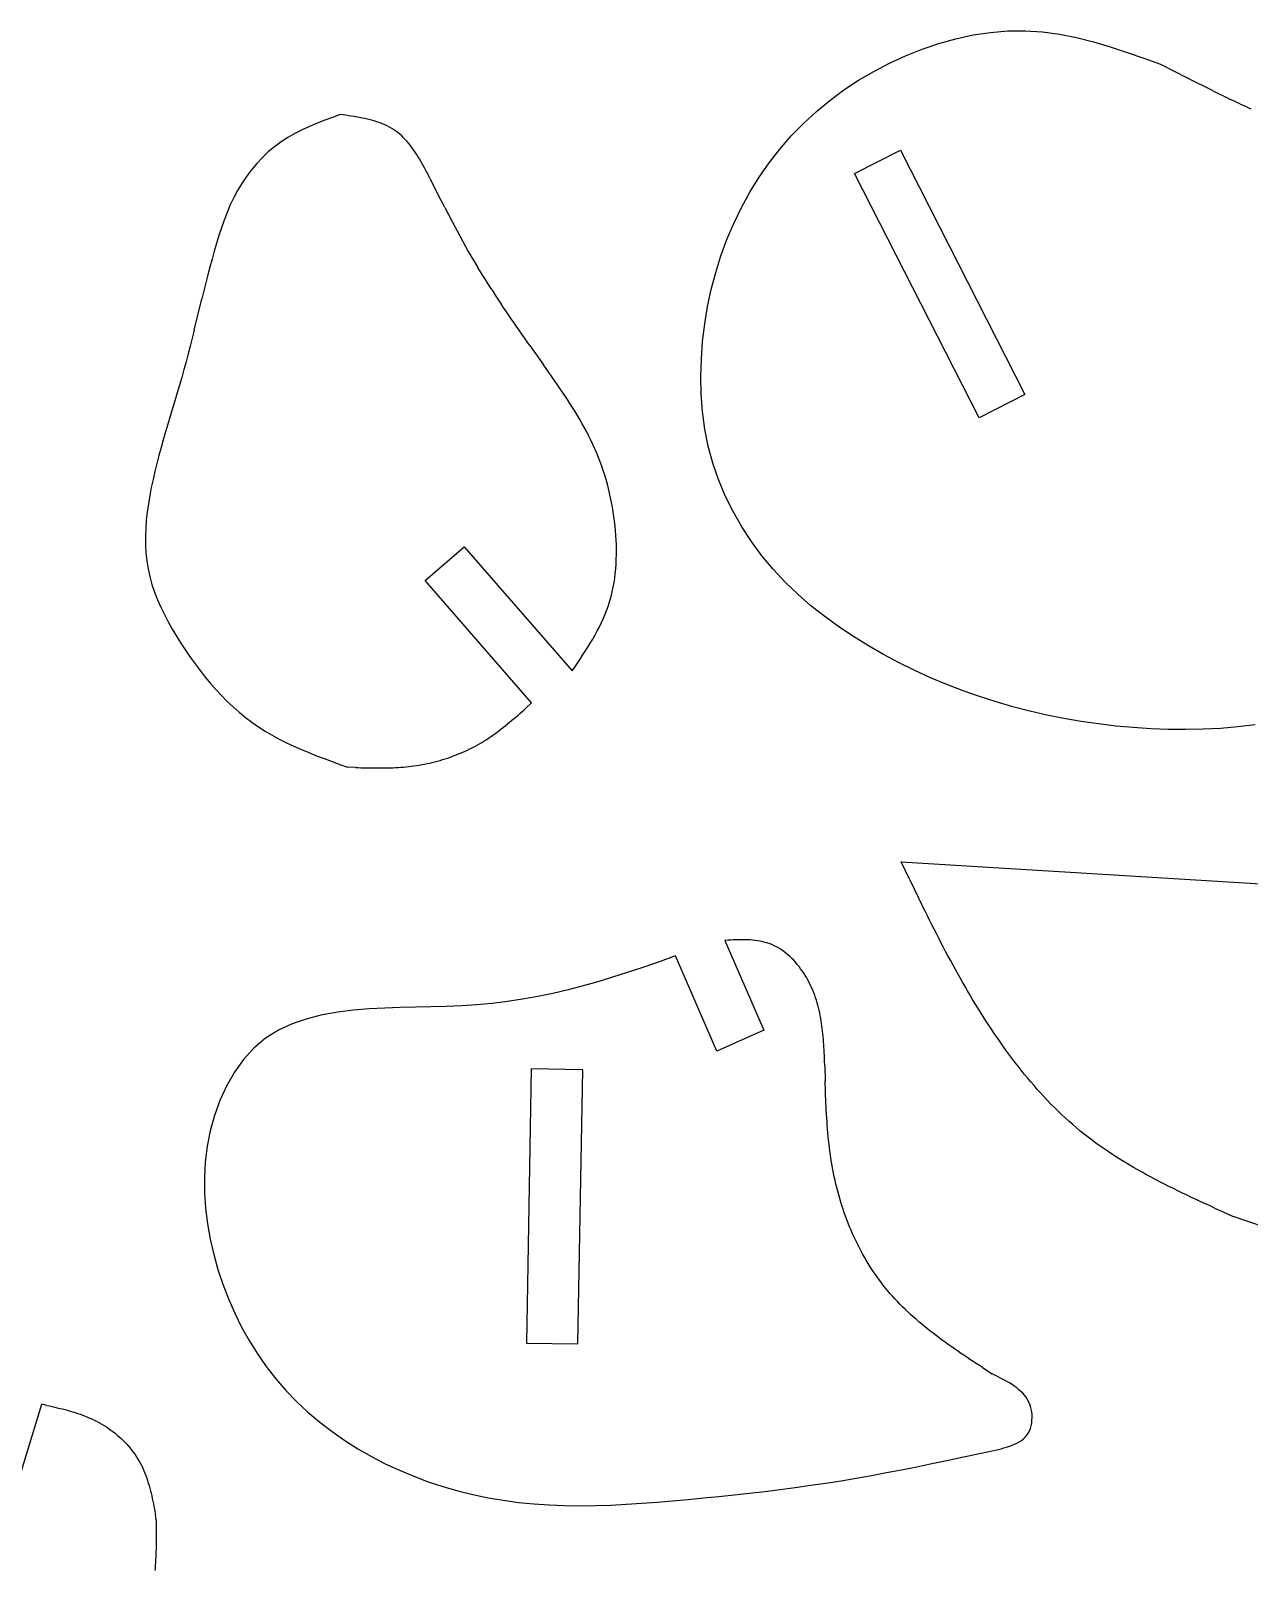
# Model space of a CAD drawing. Extents: x -3475 to 3475, y -2114 to 2114.
# Drawn here: x 1987 to 2671, y -909 to -47 of the extents above; entities that cross this region are included whole.
import ezdxf

# ---------------------------------------------------------------- set-up
doc = ezdxf.new("R2010")
doc.units = 0
doc.header["$MEASUREMENT"] = 0
doc.layers.get('0').update_dxf_attribs({"linetype": 'CONTINUOUS'})

msp = doc.modelspace()

# ---------------------------------------------------------------- linework, layer by layer
for p, q in [((2496.38, -53.86), (2505.95, -51.19)), ((2505.95, -51.19), (2515.63, -49.1)), ((2515.63, -49.1), (2525.36, -47.63)), ((2525.36, -47.63), (2535.11, -46.82)), ((2535.11, -46.82), (2544.84, -46.72)), ((2544.84, -46.72), (2554.5, -47.36)), ((2554.5, -47.36), (2564.1, -48.68)), ((2564.1, -48.68), (2573.63, -50.59)), ((2573.63, -50.59), (2583.12, -52.99)), ((2477.68, -60.77), (2486.94, -57.07)), ((2486.94, -57.07), (2496.38, -53.86)), ((2583.12, -52.99), (2592.57, -55.77)), ((2592.57, -55.77), (2601.99, -58.85)), ((2601.99, -58.85), (2611.39, -62.13)), ((2459.85, -69.51), (2468.64, -64.92)), ((2468.64, -64.92), (2477.68, -60.77)), ((2611.39, -62.13), (2620.78, -65.5)), ((2620.78, -65.5), (2628.7, -69.57)), ((2443.11, -79.95), (2451.34, -74.52)), ((2451.34, -74.52), (2459.85, -69.51)), ((2628.7, -69.57), (2635.3, -72.94)), ((2639.27, -74.95), (2635.3, -72.94)), ((2641.92, -76.29), (2639.27, -74.95)), ((2644.58, -77.62), (2641.92, -76.29)), ((2647.24, -78.95), (2644.58, -77.62)), ((2427.63, -92.04), (2435.2, -85.79)), ((2435.2, -85.79), (2443.11, -79.95)), ((2649.9, -80.27), (2647.24, -78.95)), ((2649.9, -80.27), (2651.24, -80.93)), ((2651.24, -80.93), (2652.58, -81.59)), ((2652.58, -81.59), (2653.92, -82.25)), ((2653.92, -82.25), (2655.26, -82.9)), ((2655.26, -82.9), (2656.6, -83.55)), ((2656.6, -83.55), (2657.94, -84.2)), ((2657.94, -84.2), (2659.29, -84.85)), ((2659.29, -84.85), (2660.63, -85.49)), ((2660.63, -85.49), (2661.98, -86.13)), ((2661.98, -86.13), (2663.34, -86.78)), ((2160.47, -93.73), (2156.13, -95.31)), ((2162.03, -93.95), (2160.47, -93.73)), ((2163.59, -94.17), (2162.03, -93.95)), ((2165.14, -94.4), (2163.59, -94.17)), ((2166.68, -94.63), (2165.14, -94.4)), ((2168.22, -94.87), (2166.68, -94.63)), ((2169.76, -95.13), (2168.22, -94.87)), ((2420.41, -98.68), (2427.63, -92.04)), ((2663.34, -86.78), (2664.69, -87.41)), ((2664.69, -87.41), (2666.05, -88.05)), ((2666.05, -88.05), (2667.4, -88.68)), ((2667.4, -88.68), (2668.76, -89.31)), ((2668.76, -89.31), (2670.13, -89.94)), ((2670.13, -89.94), (2671.49, -90.56)), ((2139.11, -102.26), (2135.05, -104.32)), ((2143.27, -100.36), (2139.11, -102.26)), ((2147.51, -98.59), (2143.27, -100.36)), ((2151.8, -96.91), (2147.51, -98.59)), ((2156.13, -95.31), (2151.8, -96.91)), ((2171.28, -95.4), (2169.76, -95.13)), ((2172.78, -95.69), (2171.28, -95.4)), ((2174.28, -96), (2172.78, -95.69)), ((2175.76, -96.34), (2174.28, -96)), ((2177.22, -96.69), (2175.76, -96.34)), ((2178.67, -97.08), (2177.22, -96.69)), ((2180.09, -97.5), (2178.67, -97.08)), ((2181.49, -97.95), (2180.09, -97.5)), ((2182.87, -98.43), (2181.49, -97.95)), ((2184.22, -98.96), (2182.87, -98.43)), ((2185.54, -99.52), (2184.22, -98.96)), ((2186.83, -100.13), (2185.54, -99.52)), ((2188.1, -100.78), (2186.83, -100.13)), ((2189.33, -101.48), (2188.1, -100.78)), ((2190.52, -102.23), (2189.33, -101.48)), ((2191.69, -103.04), (2190.52, -102.23)), ((2192.81, -103.89), (2191.69, -103.04)), ((2413.57, -105.71), (2420.41, -98.68)), ((2123.62, -111.78), (2120.12, -114.74)), ((2127.29, -109.05), (2123.62, -111.78)), ((2131.1, -106.57), (2127.29, -109.05)), ((2135.05, -104.32), (2131.1, -106.57)), ((2193.9, -104.8), (2192.81, -103.89)), ((2194.96, -105.75), (2193.9, -104.8)), ((2195.99, -106.75), (2194.96, -105.75)), ((2196.99, -107.78), (2195.99, -106.75)), ((2197.96, -108.86), (2196.99, -107.78)), ((2198.91, -109.98), (2197.96, -108.86)), ((2199.83, -111.13), (2198.91, -109.98)), ((2200.72, -112.31), (2199.83, -111.13)), ((2407.14, -113.12), (2413.57, -105.71)), ((2116.78, -117.91), (2113.62, -121.28)), ((2120.12, -114.74), (2116.78, -117.91)), ((2201.59, -113.52), (2200.72, -112.31)), ((2202.45, -114.76), (2201.59, -113.52)), ((2203.28, -116.03), (2202.45, -114.76)), ((2204.09, -117.32), (2203.28, -116.03)), ((2204.89, -118.63), (2204.09, -117.32)), ((2205.67, -119.96), (2204.89, -118.63)), ((2206.43, -121.3), (2205.67, -119.96)), ((2401.11, -120.88), (2407.14, -113.12)), ((2449.05, -126.88), (2474.75, -113.78)), ((2474.75, -113.78), (2544.6, -250.87)), ((2107.85, -128.52), (2105.27, -132.35)), ((2110.64, -124.82), (2107.85, -128.52)), ((2113.62, -121.28), (2110.64, -124.82)), ((2207.18, -122.66), (2206.43, -121.3)), ((2207.93, -124.03), (2207.18, -122.66)), ((2208.66, -125.41), (2207.93, -124.03)), ((2209.38, -126.8), (2208.66, -125.41)), ((2210.09, -128.18), (2209.38, -126.8)), ((2210.8, -129.58), (2210.09, -128.18)), ((2390.33, -137.33), (2395.51, -128.96)), ((2395.51, -128.96), (2401.11, -120.88)), ((2518.9, -263.96), (2449.05, -126.88)), ((2102.89, -136.29), (2100.73, -140.34)), ((2105.27, -132.35), (2102.89, -136.29)), ((2210.8, -129.58), (2213.6, -135.11)), ((2214.99, -137.85), (2213.6, -135.11)), ((2216.38, -140.56), (2214.99, -137.85)), ((2385.6, -145.95), (2390.33, -137.33)), ((2098.76, -144.47), (2096.96, -148.67)), ((2100.73, -140.34), (2098.76, -144.47)), ((2217.77, -143.24), (2216.38, -140.56)), ((2219.15, -145.91), (2217.77, -143.24)), ((2219.15, -145.91), (2221.21, -149.88)), ((2381.31, -154.79), (2385.6, -145.95)), ((2095.31, -152.94), (2093.79, -157.26)), ((2096.96, -148.67), (2095.31, -152.94)), ((2221.21, -149.88), (2223.27, -153.81)), ((2223.27, -153.81), (2226.01, -159.01)), ((2377.47, -163.83), (2381.31, -154.79)), ((2092.38, -161.62), (2091.05, -166.01)), ((2093.79, -157.26), (2092.38, -161.62)), ((2226.01, -159.01), (2232.17, -170.61)), ((2374.09, -173.04), (2377.47, -163.83)), ((2089.79, -170.43), (2088.57, -174.85)), ((2091.05, -166.01), (2089.79, -170.43)), ((2232.17, -170.61), (2237.75, -179.55)), ((2087.39, -179.28), (2086.23, -183.72)), ((2088.57, -174.85), (2087.39, -179.28)), ((2240.55, -184.01), (2237.75, -179.55)), ((2371.16, -182.41), (2374.09, -173.04)), ((2085.09, -188.16), (2083.98, -192.6)), ((2086.23, -183.72), (2085.09, -188.16)), ((2241.96, -186.24), (2240.55, -184.01)), ((2243.37, -188.46), (2241.96, -186.24)), ((2244.78, -190.68), (2243.37, -188.46)), ((2368.67, -191.9), (2371.16, -182.41)), ((2078.5, -214.8), (2082.87, -197.05)), ((2083.98, -192.6), (2082.87, -197.05)), ((2246.2, -192.9), (2244.78, -190.68)), ((2247.63, -195.11), (2246.2, -192.9)), ((2249.06, -197.32), (2247.63, -195.11)), ((2250.5, -199.53), (2249.06, -197.32)), ((2366.62, -201.52), (2368.67, -191.9)), ((2251.94, -201.73), (2250.5, -199.53)), ((2253.39, -203.92), (2251.94, -201.73)), ((2254.85, -206.11), (2253.39, -203.92)), ((2256.32, -208.29), (2254.85, -206.11)), ((2365.01, -211.23), (2366.62, -201.52)), ((2078.5, -214.8), (2077.4, -219.23)), ((2257.8, -210.47), (2256.32, -208.29)), ((2259.28, -212.64), (2257.8, -210.47)), ((2260.78, -214.8), (2259.28, -212.64)), ((2262.29, -216.95), (2260.78, -214.8)), ((2363.83, -221.02), (2365.01, -211.23)), ((2076.28, -223.65), (2075.13, -228.06)), ((2077.4, -219.23), (2076.28, -223.65)), ((2263.8, -219.1), (2262.29, -216.95)), ((2265.32, -221.25), (2263.8, -219.1)), ((2266.84, -223.39), (2265.32, -221.25)), ((2266.84, -223.39), (2274.49, -234.1)), ((2363.09, -230.87), (2363.83, -221.02)), ((2073.97, -232.46), (2072.78, -236.86)), ((2075.13, -228.06), (2073.97, -232.46)), ((2362.81, -240.74), (2363.09, -230.87)), ((2071.55, -241.23), (2070.29, -245.6)), ((2072.78, -236.86), (2071.55, -241.23)), ((2276.02, -236.24), (2274.49, -234.1)), ((2277.54, -238.39), (2276.02, -236.24)), ((2279.05, -240.55), (2277.54, -238.39)), ((2280.56, -242.71), (2279.05, -240.55)), ((2363.03, -250.6), (2362.81, -240.74)), ((2069, -249.96), (2067.69, -254.32)), ((2070.29, -245.6), (2069, -249.96)), ((2282.06, -244.88), (2280.56, -242.71)), ((2283.56, -247.06), (2282.06, -244.88)), ((2285.04, -249.24), (2283.56, -247.06)), ((2286.5, -251.44), (2285.04, -249.24)), ((2067.69, -254.32), (2065.05, -263.03)), ((2287.96, -253.65), (2286.5, -251.44)), ((2289.39, -255.87), (2287.96, -253.65)), ((2290.81, -258.1), (2289.39, -255.87)), ((2292.2, -260.35), (2290.81, -258.1)), ((2363.78, -260.42), (2363.03, -250.6)), ((2544.6, -250.87), (2518.9, -263.96)), ((2063.74, -267.39), (2062.44, -271.77)), ((2065.05, -263.03), (2063.74, -267.39)), ((2293.57, -262.6), (2292.2, -260.35)), ((2294.91, -264.88), (2293.57, -262.6)), ((2296.23, -267.17), (2294.91, -264.88)), ((2297.51, -269.47), (2296.23, -267.17)), ((2365.1, -270.16), (2363.78, -260.42)), ((2062.44, -271.77), (2061.17, -276.15)), ((2298.75, -271.79), (2297.51, -269.47)), ((2299.96, -274.13), (2298.75, -271.79)), ((2301.14, -276.48), (2299.96, -274.13)), ((2367.01, -279.79), (2365.1, -270.16)), ((2059.92, -280.56), (2058.72, -284.99)), ((2061.17, -276.15), (2059.92, -280.56)), ((2302.27, -278.85), (2301.14, -276.48)), ((2303.35, -281.24), (2302.27, -278.85)), ((2304.39, -283.66), (2303.35, -281.24)), ((2305.38, -286.09), (2304.39, -283.66)), ((2369.54, -289.28), (2367.01, -279.79)), ((2057.56, -289.44), (2056.46, -293.92)), ((2058.72, -284.99), (2057.56, -289.44)), ((2306.33, -288.54), (2305.38, -286.09)), ((2307.23, -291.01), (2306.33, -288.54)), ((2308.08, -293.49), (2307.23, -291.01)), ((2372.72, -298.58), (2369.54, -289.28)), ((2055.42, -298.43), (2054.45, -302.98)), ((2056.46, -293.92), (2055.42, -298.43)), ((2308.88, -296), (2308.08, -293.49)), ((2309.63, -298.52), (2308.88, -296)), ((2310.34, -301.06), (2309.63, -298.52)), ((2311.01, -303.61), (2310.34, -301.06)), ((2376.5, -307.67), (2372.72, -298.58)), ((2053.57, -307.55), (2052.81, -312.14)), ((2054.45, -302.98), (2053.57, -307.55)), ((2311.62, -306.18), (2311.01, -303.61)), ((2312.19, -308.76), (2311.62, -306.18)), ((2312.72, -311.36), (2312.19, -308.76)), ((2380.86, -316.53), (2376.5, -307.67)), ((2052.16, -316.74), (2051.66, -321.35)), ((2052.81, -312.14), (2052.16, -316.74)), ((2313.2, -313.96), (2312.72, -311.36)), ((2313.63, -316.58), (2313.2, -313.96)), ((2314.02, -319.22), (2313.63, -316.58)), ((2385.76, -325.1), (2380.86, -316.53)), ((2051.32, -325.95), (2051.16, -330.53)), ((2051.66, -321.35), (2051.32, -325.95)), ((2314.36, -321.86), (2314.02, -319.22)), ((2314.66, -324.51), (2314.36, -321.86)), ((2314.92, -327.17), (2314.66, -324.51)), ((2315.12, -329.84), (2314.92, -327.17)), ((2391.17, -333.37), (2385.76, -325.1)), ((2051.16, -330.53), (2051.19, -335.1)), ((2051.19, -335.1), (2051.44, -339.64)), ((2208.17, -355.15), (2229.94, -336.22)), ((2229.94, -336.22), (2290.53, -405.93)), ((2315.28, -332.52), (2315.12, -329.84)), ((2315.39, -335.19), (2315.28, -332.52)), ((2315.44, -337.87), (2315.39, -335.19)), ((2397.05, -341.31), (2391.17, -333.37)), ((2051.44, -339.64), (2051.92, -344.14)), ((2051.92, -344.14), (2052.64, -348.6)), ((2315.26, -345.88), (2315.38, -343.22)), ((2315.38, -343.22), (2315.44, -340.55)), ((2315.44, -340.55), (2315.44, -337.87)), ((2403.37, -348.87), (2397.05, -341.31)), ((2052.64, -348.6), (2053.62, -353)), ((2053.62, -353), (2054.84, -357.36)), ((2314.5, -353.8), (2314.82, -351.17)), ((2314.82, -351.17), (2315.07, -348.53)), ((2315.07, -348.53), (2315.26, -345.88)), ((2410.09, -356.04), (2403.37, -348.87)), ((2054.84, -357.36), (2056.29, -361.66)), ((2056.29, -361.66), (2057.94, -365.92)), ((2267.87, -423.83), (2208.17, -355.15)), ((2312.48, -364.1), (2313.1, -361.56)), ((2313.1, -361.56), (2313.64, -358.99)), ((2313.64, -358.99), (2314.1, -356.4)), ((2314.1, -356.4), (2314.5, -353.8)), ((2417.17, -362.84), (2410.09, -356.04)), ((2057.94, -365.92), (2059.78, -370.12)), ((2059.78, -370.12), (2061.78, -374.28)), ((2310.12, -371.55), (2310.99, -369.1)), ((2310.99, -369.1), (2311.78, -366.61)), ((2311.78, -366.61), (2312.48, -364.1)), ((2424.58, -369.28), (2417.17, -362.84)), ((2432.29, -375.37), (2424.58, -369.28)), ((2061.78, -374.28), (2063.94, -378.38)), ((2063.94, -378.38), (2066.22, -382.43)), ((2305.91, -381.09), (2307.06, -378.74)), ((2307.06, -378.74), (2308.15, -376.37)), ((2308.15, -376.37), (2309.17, -373.98)), ((2309.17, -373.98), (2310.12, -371.55)), ((2440.26, -381.14), (2432.29, -375.37)), ((2066.22, -382.43), (2068.62, -386.44)), ((2068.62, -386.44), (2071.12, -390.4)), ((2300.76, -390.29), (2302.12, -388.01)), ((2302.12, -388.01), (2303.43, -385.73)), ((2303.43, -385.73), (2304.69, -383.42)), ((2304.69, -383.42), (2305.91, -381.09)), ((2448.45, -386.6), (2440.26, -381.14)), ((2456.82, -391.77), (2448.45, -386.6)), ((2071.12, -390.4), (2073.69, -394.31)), ((2073.69, -394.31), (2076.34, -398.16)), ((2296.49, -397.03), (2297.94, -394.8)), ((2297.94, -394.8), (2299.37, -392.55)), ((2299.37, -392.55), (2300.76, -390.29)), ((2465.35, -396.65), (2456.82, -391.77)), ((2474.02, -401.27), (2465.35, -396.65)), ((2076.34, -398.16), (2079.06, -401.95)), ((2079.06, -401.95), (2081.85, -405.68)), ((2290.53, -405.93), (2292.04, -403.71)), ((2292.04, -403.71), (2293.53, -401.49)), ((2293.53, -401.49), (2295.02, -399.26)), ((2295.02, -399.26), (2296.49, -397.03)), ((2482.82, -405.61), (2474.02, -401.27)), ((2081.85, -405.68), (2084.72, -409.32)), ((2084.72, -409.32), (2087.68, -412.88)), ((2087.68, -412.88), (2090.72, -416.35)), ((2491.74, -409.68), (2482.82, -405.61)), ((2500.78, -413.48), (2491.74, -409.68)), ((2509.92, -417.01), (2500.78, -413.48)), ((2090.72, -416.35), (2093.84, -419.71)), ((2093.84, -419.71), (2097.06, -422.96)), ((2519.16, -420.27), (2509.92, -417.01)), ((2528.49, -423.27), (2519.16, -420.27)), ((2097.06, -422.96), (2100.37, -426.09)), ((2100.37, -426.09), (2103.77, -429.09)), ((2103.77, -429.09), (2107.28, -431.96)), ((2258.91, -431.8), (2260.04, -430.82)), ((2260.04, -430.82), (2261.16, -429.83)), ((2261.16, -429.83), (2262.29, -428.84)), ((2262.29, -428.84), (2263.41, -427.84)), ((2263.41, -427.84), (2264.53, -426.84)), ((2267.87, -423.83), (2264.53, -426.84)), ((2537.9, -425.99), (2528.49, -423.27)), ((2547.38, -428.45), (2537.9, -425.99)), ((2556.93, -430.65), (2547.38, -428.45)), ((2566.54, -432.59), (2556.93, -430.65)), ((2107.28, -431.96), (2110.88, -434.68)), ((2110.88, -434.68), (2114.59, -437.25)), ((2114.59, -437.25), (2118.4, -439.67)), ((2118.4, -439.67), (2122.3, -441.95)), ((2248.46, -440.24), (2249.65, -439.34)), ((2249.65, -439.34), (2250.84, -438.44)), ((2250.84, -438.44), (2252.01, -437.52)), ((2252.01, -437.52), (2253.18, -436.59)), ((2253.18, -436.59), (2254.33, -435.65)), ((2254.33, -435.65), (2255.49, -434.7)), ((2255.49, -434.7), (2256.63, -433.74)), ((2256.63, -433.74), (2257.77, -432.78)), ((2257.77, -432.78), (2258.91, -431.8)), ((2576.21, -434.26), (2566.54, -432.59)), ((2585.92, -435.67), (2576.21, -434.26)), ((2595.66, -436.83), (2585.92, -435.67)), ((2605.44, -437.72), (2595.66, -436.83)), ((2615.23, -438.36), (2605.44, -437.72)), ((2625.04, -438.72), (2615.23, -438.36)), ((2634.85, -438.81), (2625.04, -438.72)), ((2644.65, -438.61), (2634.85, -438.81)), ((2654.44, -438.11), (2644.65, -438.61)), ((2664.2, -437.32), (2654.44, -438.11)), ((2673.92, -436.22), (2664.2, -437.32)), ((2122.3, -441.95), (2126.29, -444.11)), ((2126.29, -444.11), (2130.36, -446.15)), ((2130.36, -446.15), (2134.49, -448.09)), ((2134.49, -448.09), (2138.68, -449.95)), ((2234.62, -448.94), (2235.94, -448.24)), ((2235.94, -448.24), (2237.25, -447.53)), ((2237.25, -447.53), (2238.54, -446.79)), ((2238.54, -446.79), (2239.83, -446.04)), ((2239.83, -446.04), (2241.1, -445.26)), ((2241.1, -445.26), (2242.35, -444.47)), ((2242.35, -444.47), (2243.6, -443.65)), ((2243.6, -443.65), (2244.83, -442.82)), ((2244.83, -442.82), (2246.05, -441.98)), ((2246.05, -441.98), (2247.26, -441.11)), ((2247.26, -441.11), (2248.46, -440.24)), ((2138.68, -449.95), (2142.92, -451.72)), ((2142.92, -451.72), (2147.2, -453.44)), ((2147.2, -453.44), (2151.52, -455.11)), ((2151.52, -455.11), (2155.86, -456.73)), ((2155.86, -456.73), (2160.22, -458.34)), ((2212.14, -457.23), (2213.6, -456.87)), ((2213.6, -456.87), (2215.05, -456.48)), ((2215.05, -456.48), (2216.5, -456.08)), ((2216.5, -456.08), (2217.94, -455.66)), ((2217.94, -455.66), (2219.38, -455.21)), ((2219.38, -455.21), (2220.81, -454.75)), ((2220.81, -454.75), (2222.23, -454.26)), ((2222.23, -454.26), (2223.64, -453.75)), ((2223.64, -453.75), (2225.05, -453.22)), ((2225.05, -453.22), (2226.44, -452.67)), ((2226.44, -452.67), (2227.83, -452.1)), ((2227.83, -452.1), (2229.21, -451.51)), ((2229.21, -451.51), (2230.58, -450.9)), ((2230.58, -450.9), (2231.93, -450.26)), ((2231.93, -450.26), (2233.28, -449.61)), ((2233.28, -449.61), (2234.62, -448.94)), ((2160.22, -458.34), (2164.59, -459.93)), ((2169.08, -460.09), (2164.59, -459.93)), ((2169.08, -460.09), (2170.57, -460.14)), ((2170.57, -460.14), (2172.07, -460.19)), ((2172.07, -460.19), (2173.56, -460.23)), ((2173.56, -460.23), (2175.06, -460.27)), ((2175.06, -460.27), (2176.55, -460.3)), ((2176.55, -460.3), (2178.04, -460.33)), ((2178.04, -460.33), (2179.54, -460.34)), ((2179.54, -460.34), (2181.03, -460.35)), ((2181.03, -460.35), (2182.52, -460.35)), ((2182.52, -460.35), (2184.01, -460.34)), ((2184.01, -460.34), (2185.5, -460.32)), ((2185.5, -460.32), (2186.99, -460.29)), ((2186.99, -460.29), (2188.48, -460.25)), ((2188.48, -460.25), (2189.97, -460.19)), ((2189.97, -460.19), (2191.46, -460.12)), ((2191.46, -460.12), (2192.94, -460.04)), ((2192.94, -460.04), (2194.43, -459.93)), ((2194.43, -459.93), (2195.91, -459.82)), ((2195.91, -459.82), (2197.4, -459.68)), ((2197.4, -459.68), (2198.88, -459.53)), ((2198.88, -459.53), (2200.36, -459.36)), ((2200.36, -459.36), (2201.84, -459.16)), ((2201.84, -459.16), (2203.32, -458.95)), ((2203.32, -458.95), (2204.79, -458.72)), ((2204.79, -458.72), (2206.27, -458.46)), ((2206.27, -458.46), (2207.74, -458.19)), ((2207.74, -458.19), (2209.21, -457.89)), ((2209.21, -457.89), (2210.68, -457.57)), ((2210.68, -457.57), (2212.14, -457.23)), ((2475.18, -513.03), (2914.48, -539.9)), ((2480.05, -523.12), (2475.18, -513.03)), ((2480.05, -523.12), (2482.49, -528.16)), ((2482.49, -528.16), (2484.95, -533.2)), ((2486.19, -535.72), (2484.95, -533.2)), ((2487.42, -538.23), (2486.19, -535.72)), ((2488.67, -540.74), (2487.42, -538.23)), ((2489.92, -543.25), (2488.67, -540.74)), ((2491.17, -545.76), (2489.92, -543.25)), ((2492.43, -548.26), (2491.17, -545.76)), ((2493.7, -550.76), (2492.43, -548.26)), ((2494.98, -553.26), (2493.7, -550.76)), ((2378.11, -556.96), (2376.22, -557.11)), ((2376.22, -557.11), (2398.14, -607.51)), ((2379.66, -556.88), (2378.11, -556.96)), ((2381.21, -556.81), (2379.66, -556.88)), ((2382.75, -556.75), (2381.21, -556.81)), ((2384.29, -556.72), (2382.75, -556.75)), ((2385.81, -556.71), (2384.29, -556.72)), ((2387.33, -556.73), (2385.81, -556.71)), ((2388.83, -556.77), (2387.33, -556.73)), ((2390.33, -556.85), (2388.83, -556.77)), ((2391.81, -556.97), (2390.33, -556.85)), ((2393.27, -557.13), (2391.81, -556.97)), ((2394.72, -557.33), (2393.27, -557.13)), ((2396.16, -557.57), (2394.72, -557.33)), ((2397.57, -557.87), (2396.16, -557.57)), ((2398.97, -558.22), (2397.57, -557.87)), ((2400.34, -558.63), (2398.97, -558.22)), ((2401.7, -559.1), (2400.34, -558.63)), ((2403.03, -559.63), (2401.7, -559.1)), ((2404.34, -560.23), (2403.03, -559.63)), ((2405.62, -560.9), (2404.34, -560.23)), ((2496.26, -555.76), (2494.98, -553.26)), ((2497.55, -558.25), (2496.26, -555.76)), ((2498.85, -560.73), (2497.55, -558.25)), ((2348.53, -565.79), (2337.95, -569.65)), ((2371.79, -619.25), (2348.53, -565.79)), ((2406.88, -561.63), (2405.62, -560.9)), ((2408.11, -562.41), (2406.88, -561.63)), ((2409.31, -563.26), (2408.11, -562.41)), ((2410.49, -564.16), (2409.31, -563.26)), ((2411.63, -565.11), (2410.49, -564.16)), ((2412.75, -566.11), (2411.63, -565.11)), ((2413.84, -567.16), (2412.75, -566.11)), ((2414.9, -568.25), (2413.84, -567.16)), ((2415.93, -569.38), (2414.9, -568.25)), ((2500.16, -563.22), (2498.85, -560.73)), ((2501.48, -565.69), (2500.16, -563.22)), ((2502.81, -568.17), (2501.48, -565.69)), ((2504.15, -570.64), (2502.81, -568.17)), ((2313.32, -577.79), (2305.04, -580.3)), ((2321.56, -575.16), (2313.32, -577.79)), ((2329.77, -572.43), (2321.56, -575.16)), ((2337.95, -569.65), (2329.77, -572.43)), ((2416.92, -570.55), (2415.93, -569.38)), ((2417.89, -571.75), (2416.92, -570.55)), ((2418.82, -572.98), (2417.89, -571.75)), ((2419.71, -574.24), (2418.82, -572.98)), ((2420.58, -575.53), (2419.71, -574.24)), ((2421.4, -576.84), (2420.58, -575.53)), ((2422.19, -578.17), (2421.4, -576.84)), ((2505.51, -573.1), (2504.15, -570.64)), ((2506.87, -575.56), (2505.51, -573.1)), ((2508.25, -578.01), (2506.87, -575.56)), ((2288.3, -584.82), (2279.84, -586.79)), ((2296.7, -582.65), (2288.3, -584.82)), ((2305.04, -580.3), (2296.7, -582.65)), ((2422.95, -579.51), (2422.19, -578.17)), ((2423.66, -580.87), (2422.95, -579.51)), ((2424.34, -582.25), (2423.66, -580.87)), ((2424.98, -583.62), (2424.34, -582.25)), ((2425.58, -585.01), (2424.98, -583.62)), ((2426.15, -586.41), (2425.58, -585.01)), ((2426.68, -587.81), (2426.15, -586.41)), ((2509.64, -580.46), (2508.25, -578.01)), ((2511.04, -582.9), (2509.64, -580.46)), ((2512.45, -585.33), (2511.04, -582.9)), ((2513.88, -587.76), (2512.45, -585.33)), ((2185.44, -595.04), (2176.73, -595.51)), ((2194.1, -594.75), (2185.44, -595.04)), ((2202.73, -594.56), (2194.1, -594.75)), ((2211.33, -594.4), (2202.73, -594.56)), ((2219.91, -594.19), (2211.33, -594.4)), ((2228.49, -593.85), (2219.91, -594.19)), ((2237.07, -593.29), (2228.49, -593.85)), ((2245.65, -592.47), (2237.07, -593.29)), ((2254.23, -591.41), (2245.65, -592.47)), ((2262.8, -590.1), (2254.23, -591.41)), ((2271.34, -588.55), (2262.8, -590.1)), ((2279.84, -586.79), (2271.34, -588.55)), ((2427.18, -589.22), (2426.68, -587.81)), ((2427.64, -590.64), (2427.18, -589.22)), ((2428.08, -592.06), (2427.64, -590.64)), ((2428.48, -593.49), (2428.08, -592.06)), ((2428.85, -594.92), (2428.48, -593.49)), ((2429.2, -596.36), (2428.85, -594.92)), ((2515.33, -590.18), (2513.88, -587.76)), ((2516.79, -592.6), (2515.33, -590.18)), ((2518.26, -595.01), (2516.79, -592.6)), ((2519.76, -597.41), (2518.26, -595.01)), ((2133.58, -603.81), (2125.78, -607.43)), ((2141.83, -601), (2133.58, -603.81)), ((2150.4, -598.88), (2141.83, -601)), ((2159.16, -597.34), (2150.4, -598.88)), ((2167.97, -596.25), (2159.16, -597.34)), ((2176.73, -595.51), (2167.97, -596.25)), ((2429.52, -597.81), (2429.2, -596.36)), ((2429.82, -599.26), (2429.52, -597.81)), ((2430.09, -600.72), (2429.82, -599.26)), ((2430.34, -602.18), (2430.09, -600.72)), ((2430.57, -603.64), (2430.34, -602.18)), ((2430.78, -605.11), (2430.57, -603.64)), ((2521.26, -599.8), (2519.76, -597.41)), ((2522.79, -602.19), (2521.26, -599.8)), ((2524.33, -604.57), (2522.79, -602.19)), ((2118.57, -611.98), (2112.05, -617.52)), ((2125.78, -607.43), (2118.57, -611.98)), ((2398.14, -607.51), (2371.79, -619.25)), ((2430.97, -606.59), (2430.78, -605.11)), ((2431.14, -608.07), (2430.97, -606.59)), ((2431.29, -609.55), (2431.14, -608.07)), ((2431.43, -611.03), (2431.29, -609.55)), ((2431.56, -612.52), (2431.43, -611.03)), ((2525.89, -606.93), (2524.33, -604.57)), ((2527.47, -609.29), (2525.89, -606.93)), ((2529.07, -611.64), (2527.47, -609.29)), ((2530.68, -613.97), (2529.07, -611.64)), ((2112.05, -617.52), (2106.24, -623.94)), ((2431.68, -614.01), (2431.56, -612.52)), ((2431.78, -615.5), (2431.68, -614.01)), ((2431.87, -616.99), (2431.78, -615.5)), ((2431.96, -618.49), (2431.87, -616.99)), ((2432.03, -619.99), (2431.96, -618.49)), ((2432.11, -621.49), (2432.03, -619.99)), ((2532.32, -616.29), (2530.68, -613.97)), ((2533.97, -618.59), (2532.32, -616.29)), ((2535.64, -620.89), (2533.97, -618.59)), ((2537.33, -623.16), (2535.64, -620.89)), ((2106.24, -623.94), (2101.12, -631.08)), ((2267.69, -629.17), (2265.01, -782.99)), ((2296.53, -629.67), (2267.69, -629.17)), ((2293.84, -783.5), (2296.53, -629.67)), ((2432.17, -622.99), (2432.11, -621.49)), ((2432.23, -624.49), (2432.17, -622.99)), ((2432.35, -627.49), (2432.23, -624.49)), ((2432.35, -627.49), (2432.57, -635.84)), ((2539.04, -625.42), (2537.33, -623.16)), ((2540.78, -627.66), (2539.04, -625.42)), ((2542.53, -629.88), (2540.78, -627.66)), ((2101.12, -631.08), (2096.7, -638.8)), ((2432.63, -637.93), (2432.57, -635.84)), ((2432.7, -640.01), (2432.63, -637.93)), ((2544.3, -632.09), (2542.53, -629.88)), ((2546.09, -634.27), (2544.3, -632.09)), ((2547.91, -636.43), (2546.09, -634.27)), ((2549.75, -638.58), (2547.91, -636.43)), ((2092.97, -646.94), (2089.92, -655.37)), ((2096.7, -638.8), (2092.97, -646.94)), ((2432.77, -642.1), (2432.7, -640.01)), ((2432.84, -644.18), (2432.77, -642.1)), ((2432.93, -646.27), (2432.84, -644.18)), ((2433.02, -648.35), (2432.93, -646.27)), ((2551.61, -640.69), (2549.75, -638.58)), ((2553.49, -642.79), (2551.61, -640.69)), ((2555.39, -644.86), (2553.49, -642.79)), ((2557.32, -646.9), (2555.39, -644.86)), ((2559.26, -648.92), (2557.32, -646.9)), ((2089.92, -655.37), (2087.56, -663.94)), ((2433.12, -650.43), (2433.02, -648.35)), ((2433.22, -652.52), (2433.12, -650.43)), ((2433.34, -654.6), (2433.22, -652.52)), ((2433.47, -656.67), (2433.34, -654.6)), ((2561.24, -650.91), (2559.26, -648.92)), ((2563.23, -652.88), (2561.24, -650.91)), ((2565.25, -654.81), (2563.23, -652.88)), ((2567.3, -656.72), (2565.25, -654.81)), ((2087.56, -663.94), (2085.84, -672.58)), ((2433.61, -658.75), (2433.47, -656.67)), ((2433.76, -660.83), (2433.61, -658.75)), ((2433.93, -662.9), (2433.76, -660.83)), ((2434.11, -664.97), (2433.93, -662.9)), ((2569.36, -658.59), (2567.3, -656.72)), ((2571.46, -660.44), (2569.36, -658.59)), ((2573.57, -662.25), (2571.46, -660.44)), ((2575.72, -664.03), (2573.57, -662.25)), ((2577.88, -665.77), (2575.72, -664.03)), ((2085.84, -672.58), (2084.75, -681.27)), ((2434.31, -667.05), (2434.11, -664.97)), ((2434.52, -669.11), (2434.31, -667.05)), ((2434.75, -671.18), (2434.52, -669.11)), ((2434.99, -673.25), (2434.75, -671.18)), ((2580.08, -667.48), (2577.88, -665.77)), ((2582.29, -669.17), (2580.08, -667.48)), ((2584.53, -670.82), (2582.29, -669.17)), ((2586.8, -672.44), (2584.53, -670.82)), ((2589.08, -674.03), (2586.8, -672.44)), ((2084.75, -681.27), (2084.26, -689.98)), ((2435.26, -675.31), (2434.99, -673.25)), ((2435.54, -677.37), (2435.26, -675.31)), ((2435.84, -679.43), (2435.54, -677.37)), ((2436.17, -681.48), (2435.84, -679.43)), ((2591.38, -675.59), (2589.08, -674.03)), ((2593.71, -677.13), (2591.38, -675.59)), ((2596.05, -678.64), (2593.71, -677.13)), ((2598.42, -680.12), (2596.05, -678.64)), ((2600.8, -681.59), (2598.42, -680.12)), ((2084.26, -689.98), (2084.32, -698.7)), ((2436.51, -683.54), (2436.17, -681.48)), ((2436.88, -685.59), (2436.51, -683.54)), ((2437.27, -687.63), (2436.88, -685.59)), ((2437.69, -689.68), (2437.27, -687.63)), ((2438.13, -691.72), (2437.69, -689.68)), ((2603.2, -683.03), (2600.8, -681.59)), ((2605.61, -684.44), (2603.2, -683.03)), ((2608.04, -685.84), (2605.61, -684.44)), ((2610.49, -687.21), (2608.04, -685.84)), ((2612.95, -688.57), (2610.49, -687.21)), ((2615.42, -689.91), (2612.95, -688.57)), ((2617.91, -691.23), (2615.42, -689.91)), ((2084.32, -698.7), (2084.9, -707.4)), ((2438.6, -693.76), (2438.13, -691.72)), ((2439.09, -695.79), (2438.6, -693.76)), ((2439.61, -697.82), (2439.09, -695.79)), ((2440.16, -699.85), (2439.61, -697.82)), ((2620.41, -692.53), (2617.91, -691.23)), ((2622.92, -693.82), (2620.41, -692.53)), ((2625.45, -695.1), (2622.92, -693.82)), ((2627.98, -696.36), (2625.45, -695.1)), ((2630.52, -697.61), (2627.98, -696.36)), ((2633.07, -698.85), (2630.52, -697.61)), ((2440.73, -701.87), (2440.16, -699.85)), ((2441.33, -703.89), (2440.73, -701.87)), ((2441.96, -705.9), (2441.33, -703.89)), ((2442.61, -707.9), (2441.96, -705.9)), ((2635.63, -700.07), (2633.07, -698.85)), ((2638.19, -701.29), (2635.63, -700.07)), ((2640.77, -702.5), (2638.19, -701.29)), ((2643.34, -703.7), (2640.77, -702.5)), ((2645.93, -704.9), (2643.34, -703.7)), ((2648.51, -706.09), (2645.93, -704.9)), ((2651.1, -707.27), (2648.51, -706.09)), ((2651.1, -707.27), (2656.29, -709.63)), ((2084.9, -707.4), (2085.98, -716.07)), ((2443.3, -709.9), (2442.61, -707.9)), ((2444, -711.88), (2443.3, -709.9)), ((2444.74, -713.86), (2444, -711.88)), ((2445.5, -715.82), (2444.74, -713.86)), ((2446.29, -717.78), (2445.5, -715.82)), ((2656.29, -709.63), (2661.49, -711.98)), ((2687.8, -721.01), (2661.49, -711.98)), ((2085.98, -716.07), (2087.52, -724.68)), ((2447.1, -719.72), (2446.29, -717.78)), ((2447.94, -721.65), (2447.1, -719.72)), ((2448.81, -723.57), (2447.94, -721.65)), ((2449.7, -725.48), (2448.81, -723.57)), ((2087.52, -724.68), (2089.49, -733.22)), ((2089.49, -733.22), (2091.86, -741.66)), ((2450.63, -727.37), (2449.7, -725.48)), ((2451.57, -729.25), (2450.63, -727.37)), ((2452.55, -731.11), (2451.57, -729.25)), ((2453.55, -732.95), (2452.55, -731.11)), ((2454.57, -734.78), (2453.55, -732.95)), ((2091.86, -741.66), (2094.61, -749.98)), ((2455.63, -736.58), (2454.57, -734.78)), ((2456.7, -738.37), (2455.63, -736.58)), ((2457.81, -740.15), (2456.7, -738.37)), ((2458.94, -741.9), (2457.81, -740.15)), ((2094.61, -749.98), (2097.74, -758.15)), ((2460.1, -743.63), (2458.94, -741.9)), ((2461.28, -745.34), (2460.1, -743.63)), ((2462.49, -747.02), (2461.28, -745.34)), ((2463.73, -748.69), (2462.49, -747.02)), ((2464.99, -750.33), (2463.73, -748.69)), ((2466.28, -751.95), (2464.99, -750.33)), ((2097.74, -758.15), (2101.24, -766.17)), ((2467.6, -753.54), (2466.28, -751.95)), ((2468.94, -755.11), (2467.6, -753.54)), ((2470.3, -756.65), (2468.94, -755.11)), ((2471.69, -758.18), (2470.3, -756.65)), ((2473.1, -759.68), (2471.69, -758.18)), ((2101.24, -766.17), (2105.12, -774)), ((2474.53, -761.16), (2473.1, -759.68)), ((2475.99, -762.62), (2474.53, -761.16)), ((2477.46, -764.06), (2475.99, -762.62)), ((2478.96, -765.49), (2477.46, -764.06)), ((2480.47, -766.89), (2478.96, -765.49)), ((2482.01, -768.28), (2480.47, -766.89)), ((2105.12, -774), (2109.36, -781.62)), ((2483.56, -769.65), (2482.01, -768.28)), ((2485.13, -771), (2483.56, -769.65)), ((2486.72, -772.34), (2485.13, -771)), ((2488.32, -773.66), (2486.72, -772.34)), ((2489.94, -774.97), (2488.32, -773.66)), ((2491.57, -776.26), (2489.94, -774.97)), ((2493.22, -777.54), (2491.57, -776.26)), ((2109.36, -781.62), (2113.97, -789.01)), ((2265.01, -782.99), (2293.84, -783.5)), ((2494.88, -778.81), (2493.22, -777.54)), ((2496.55, -780.07), (2494.88, -778.81)), ((2498.23, -781.31), (2496.55, -780.07)), ((2499.93, -782.55), (2498.23, -781.31)), ((2501.63, -783.77), (2499.93, -782.55)), ((2503.35, -784.99), (2501.63, -783.77)), ((2113.97, -789.01), (2118.94, -796.15)), ((2505.07, -786.2), (2503.35, -784.99)), ((2506.81, -787.4), (2505.07, -786.2)), ((2508.55, -788.59), (2506.81, -787.4)), ((2510.29, -789.78), (2508.55, -788.59)), ((2512.05, -790.96), (2510.29, -789.78)), ((2513.81, -792.13), (2512.05, -790.96)), ((2515.57, -793.3), (2513.81, -792.13)), ((2517.34, -794.47), (2515.57, -793.3)), ((2118.94, -796.15), (2124.27, -803.01)), ((2519.11, -795.63), (2517.34, -794.47)), ((2520.89, -796.79), (2519.11, -795.63)), ((2520.89, -796.79), (2526.22, -800.27)), ((2527.71, -801), (2526.22, -800.27)), ((2529.19, -801.73), (2527.71, -801)), ((2530.66, -802.47), (2529.19, -801.73)), ((2124.27, -803.01), (2129.95, -809.58)), ((2129.95, -809.58), (2135.97, -815.84)), ((2532.11, -803.22), (2530.66, -802.47)), ((2533.54, -803.99), (2532.11, -803.22)), ((2534.93, -804.78), (2533.54, -803.99)), ((2536.3, -805.59), (2534.93, -804.78)), ((2537.62, -806.43), (2536.3, -805.59)), ((2538.9, -807.3), (2537.62, -806.43)), ((2540.12, -808.21), (2538.9, -807.3)), ((2541.29, -809.15), (2540.12, -808.21)), ((2542.39, -810.15), (2541.29, -809.15)), ((2543.43, -811.18), (2542.39, -810.15)), ((1967.2, -901.68), (1993, -817.3)), ((1995.92, -817.94), (1993, -817.3)), ((1995.92, -817.94), (1997.37, -818.27)), ((1997.37, -818.27), (1998.83, -818.59)), ((1998.83, -818.59), (2000.28, -818.93)), ((2000.28, -818.93), (2001.73, -819.27)), ((2001.73, -819.27), (2003.18, -819.62)), ((2135.97, -815.84), (2142.31, -821.77)), ((2544.38, -812.27), (2543.43, -811.18)), ((2545.26, -813.42), (2544.38, -812.27)), ((2546.05, -814.63), (2545.26, -813.42)), ((2546.75, -815.9), (2546.05, -814.63)), ((2547.34, -817.24), (2546.75, -815.9)), ((2547.83, -818.64), (2547.34, -817.24)), ((2548.22, -820.12), (2547.83, -818.64)), ((2003.18, -819.62), (2004.62, -819.98)), ((2004.62, -819.98), (2006.06, -820.35)), ((2006.06, -820.35), (2007.49, -820.74)), ((2007.49, -820.74), (2008.92, -821.14)), ((2008.92, -821.14), (2010.34, -821.56)), ((2010.34, -821.56), (2011.75, -822)), ((2011.75, -822), (2013.16, -822.46)), ((2013.16, -822.46), (2014.56, -822.94)), ((2014.56, -822.94), (2015.95, -823.45)), ((2015.95, -823.45), (2017.33, -823.98)), ((2017.33, -823.98), (2018.7, -824.53)), ((2018.7, -824.53), (2020.06, -825.11)), ((2020.06, -825.11), (2021.41, -825.73)), ((2021.41, -825.73), (2022.75, -826.37)), ((2022.75, -826.37), (2024.08, -827.05)), ((2024.08, -827.05), (2025.39, -827.76)), ((2025.39, -827.76), (2026.69, -828.5)), ((2142.31, -821.77), (2148.95, -827.39)), ((2148.95, -827.39), (2155.86, -832.7)), ((2548.13, -829.43), (2548.44, -827.92)), ((2548.49, -821.65), (2548.22, -820.12)), ((2548.44, -827.92), (2548.62, -826.37)), ((2548.65, -823.22), (2548.49, -821.65)), ((2548.62, -826.37), (2548.69, -824.79)), ((2548.69, -824.79), (2548.65, -823.22)), ((2026.69, -828.5), (2027.98, -829.28)), ((2027.98, -829.28), (2029.25, -830.08)), ((2029.25, -830.08), (2030.5, -830.92)), ((2030.5, -830.92), (2031.73, -831.79)), ((2031.73, -831.79), (2032.94, -832.7)), ((2032.94, -832.7), (2034.13, -833.63)), ((2034.13, -833.63), (2035.3, -834.59)), ((2035.3, -834.59), (2036.44, -835.57)), ((2036.44, -835.57), (2037.55, -836.59)), ((2037.55, -836.59), (2038.64, -837.63)), ((2155.86, -832.7), (2163.01, -837.68)), ((2542.67, -837.59), (2543.78, -836.71)), ((2543.78, -836.71), (2544.79, -835.75)), ((2544.79, -835.75), (2545.7, -834.69)), ((2545.7, -834.69), (2546.49, -833.52)), ((2546.49, -833.52), (2547.16, -832.25)), ((2547.16, -832.25), (2547.71, -830.88)), ((2547.71, -830.88), (2548.13, -829.43)), ((2038.64, -837.63), (2039.7, -838.7)), ((2039.7, -838.7), (2040.73, -839.79)), ((2040.73, -839.79), (2041.72, -840.91)), ((2041.72, -840.91), (2042.69, -842.05)), ((2042.69, -842.05), (2043.62, -843.21)), ((2043.62, -843.21), (2044.51, -844.4)), ((2044.51, -844.4), (2045.37, -845.6)), ((2163.01, -837.68), (2170.4, -842.34)), ((2170.4, -842.34), (2177.98, -846.68)), ((2509.38, -847.11), (2526.32, -843.48)), ((2526.32, -843.48), (2527.97, -843.1)), ((2527.97, -843.1), (2529.61, -842.7)), ((2529.61, -842.7), (2531.23, -842.29)), ((2531.23, -842.29), (2532.83, -841.86)), ((2532.83, -841.86), (2534.4, -841.4)), ((2534.4, -841.4), (2535.93, -840.9)), ((2535.93, -840.9), (2537.41, -840.35)), ((2537.41, -840.35), (2538.83, -839.76)), ((2538.83, -839.76), (2540.19, -839.11)), ((2540.19, -839.11), (2541.47, -838.38)), ((2541.47, -838.38), (2542.67, -837.59)), ((2045.37, -845.6), (2046.19, -846.83)), ((2046.19, -846.83), (2046.97, -848.08)), ((2046.97, -848.08), (2047.7, -849.35)), ((2047.7, -849.35), (2048.4, -850.64)), ((2048.4, -850.64), (2049.06, -851.95)), ((2049.06, -851.95), (2049.69, -853.27)), ((2049.69, -853.27), (2050.28, -854.61)), ((2177.98, -846.68), (2185.74, -850.69)), ((2185.74, -850.69), (2193.65, -854.37)), ((2475.48, -854.07), (2483.97, -852.39)), ((2483.97, -852.39), (2492.44, -850.66)), ((2492.44, -850.66), (2500.92, -848.9)), ((2500.92, -848.9), (2509.38, -847.11)), ((2050.28, -854.61), (2050.84, -855.96)), ((2050.84, -855.96), (2051.37, -857.33)), ((2051.37, -857.33), (2051.86, -858.72)), ((2051.86, -858.72), (2052.33, -860.11)), ((2052.33, -860.11), (2052.78, -861.52)), ((2052.78, -861.52), (2053.2, -862.94)), ((2193.65, -854.37), (2201.69, -857.74)), ((2201.69, -857.74), (2209.85, -860.77)), ((2209.85, -860.77), (2218.11, -863.49)), ((2424.38, -862.82), (2432.92, -861.55)), ((2432.92, -861.55), (2441.46, -860.21)), ((2441.46, -860.21), (2449.98, -858.78)), ((2449.98, -858.78), (2458.49, -857.28)), ((2458.49, -857.28), (2466.99, -855.71)), ((2466.99, -855.71), (2475.48, -854.07)), ((2053.2, -862.94), (2053.6, -864.38)), ((2053.6, -864.38), (2053.98, -865.82)), ((2053.98, -865.82), (2054.34, -867.27)), ((2054.34, -867.27), (2054.68, -868.73)), ((2054.68, -868.73), (2055.01, -870.19)), ((2055.01, -870.19), (2055.32, -871.66)), ((2218.11, -863.49), (2226.46, -865.89)), ((2226.46, -865.89), (2234.89, -867.98)), ((2234.89, -867.98), (2243.39, -869.75)), ((2243.39, -869.75), (2251.93, -871.22)), ((2251.93, -871.22), (2260.51, -872.39)), ((2346.97, -871.48), (2355.61, -870.71)), ((2355.61, -870.71), (2364.24, -869.9)), ((2364.24, -869.9), (2372.87, -869.05)), ((2372.87, -869.05), (2381.48, -868.15)), ((2381.48, -868.15), (2390.08, -867.21)), ((2390.08, -867.21), (2398.67, -866.2)), ((2398.67, -866.2), (2407.25, -865.14)), ((2407.25, -865.14), (2415.82, -864.01)), ((2415.82, -864.01), (2424.38, -862.82)), ((2055.32, -871.66), (2055.62, -873.14)), ((2055.62, -873.14), (2055.91, -874.63)), ((2055.91, -874.63), (2056.2, -876.11)), ((2056.2, -876.11), (2056.47, -877.6)), ((2056.47, -877.6), (2056.74, -879.1)), ((2057.27, -882.09), (2056.74, -879.1)), ((2260.51, -872.39), (2269.12, -873.26)), ((2269.12, -873.26), (2277.74, -873.84)), ((2277.74, -873.84), (2286.37, -874.16)), ((2286.37, -874.16), (2295.02, -874.26)), ((2295.02, -874.26), (2303.68, -874.15)), ((2303.68, -874.15), (2312.34, -873.86)), ((2312.34, -873.86), (2321, -873.42)), ((2321, -873.42), (2329.66, -872.86)), ((2329.66, -872.86), (2338.32, -872.2)), ((2338.32, -872.2), (2346.97, -871.48)), ((2057.27, -882.09), (2057.28, -886.62)), ((2057.28, -886.62), (2057.27, -888.13)), ((2057.27, -888.13), (2057.27, -889.63)), ((2057.2, -895.67), (2057.17, -897.17)), ((2057.22, -894.16), (2057.2, -895.67)), ((2057.24, -892.65), (2057.22, -894.16)), ((2057.26, -891.14), (2057.24, -892.65)), ((2057.27, -889.63), (2057.26, -891.14)), ((2056.87, -904.68), (2056.78, -906.18)), ((2056.95, -903.18), (2056.87, -904.68)), ((2057.02, -901.68), (2056.95, -903.18)), ((2057.08, -900.18), (2057.02, -901.68)), ((2057.13, -898.68), (2057.08, -900.18)), ((2057.17, -897.17), (2057.13, -898.68)), ((2056.57, -909.17), (2056.44, -910.67)), ((2056.68, -907.68), (2056.57, -909.17)), ((2056.78, -906.18), (2056.68, -907.68))]:
    msp.add_line(p, q)

doc.saveas('drawing.dxf')
